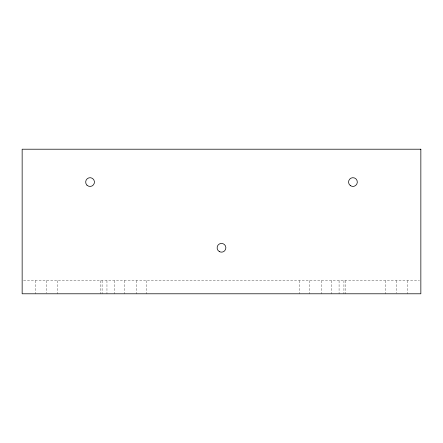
<?xml version="1.0" encoding="UTF-8"?>
<svg xmlns="http://www.w3.org/2000/svg" width="443" height="443" viewBox="0 0 443 443"><rect width="100%" height="100%" fill="white"/><g stroke="black" fill="none" stroke-linecap="round" stroke-linejoin="round"><path stroke-width="0.33" stroke-dasharray="2.21 1.66" d="M23.534 280.646L419.466 280.646M407.704 280.646L407.704 293.792M396.751 280.646L396.751 293.1M385.798 280.646L385.798 293.792M345.274 280.646L345.274 293.792M343.923 280.646L343.923 293.792M339.078 280.646L339.078 293.792M331.37 280.646L331.37 293.792M321.325 280.646L321.325 293.792M309.629 280.646L309.629 293.792M299.374 280.646L299.374 293.792M146.661 280.646L146.661 293.792M136.405 280.646L136.405 293.792M124.71 280.646L124.71 293.792M114.665 280.646L114.665 293.792M106.957 280.646L106.957 293.792M102.111 280.646L102.111 293.792M100.766 280.646L100.766 293.792M57.202 280.646L57.202 293.792M46.249 280.646L46.249 293.1M35.296 280.646L35.296 293.792"/><path stroke-width="0.66" d="M420.85 149.208L22.15 149.208L22.15 293.792L420.85 293.792L420.85 149.208M219.307 251.58A4.38 4.38 0 0 0 225.88 247.787A4.38 4.38 0 0 0 219.307 243.993A4.38 4.38 0 0 0 219.307 251.58M86.961 185.168A4.38 4.38 0 0 0 94.293 183.203A4.38 4.38 0 0 0 88.927 177.837A4.38 4.38 0 0 0 86.961 185.168M350.479 185.695A4.38 4.38 0 0 0 357.307 182.383A4.38 4.38 0 0 0 351.028 178.125A4.38 4.38 0 0 0 350.479 185.695"/></g></svg>
